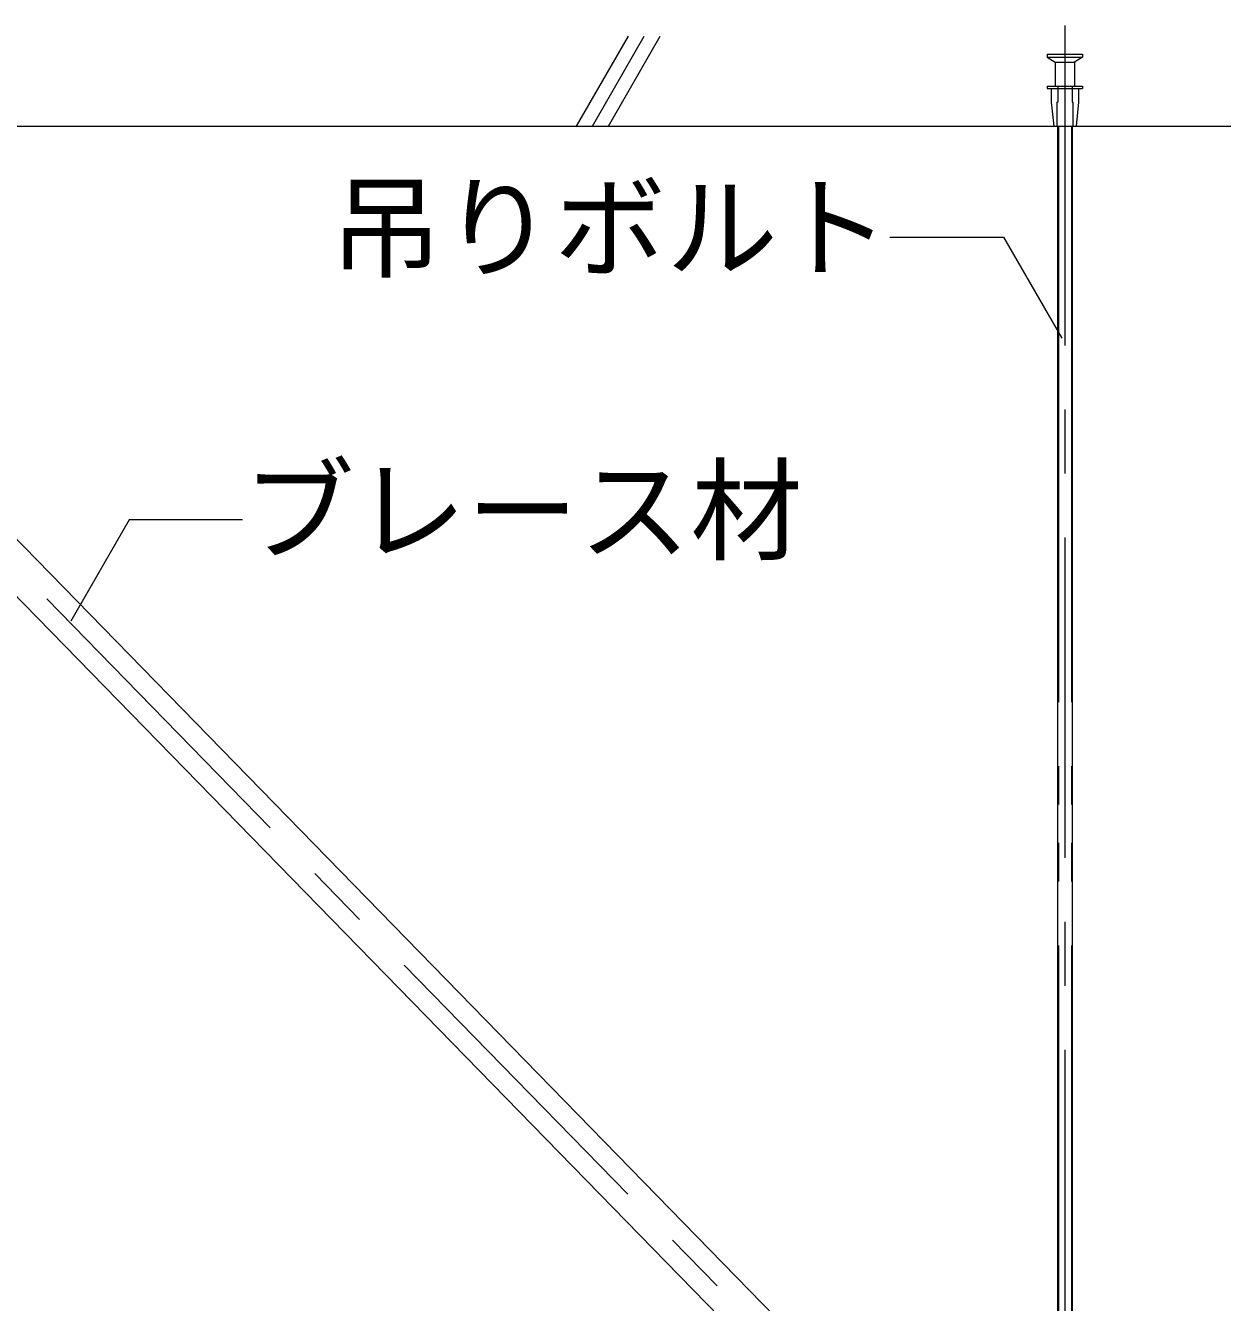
# Model space of a CAD drawing. Units: millimetres, scale not verified. Extents: x -7800 to 7800, y -5387 to 5300.
# Drawn here: x -3898 to -3150, y -3130 to -2332 of the extents above; entities that cross this region are included whole.
import ezdxf
from ezdxf.enums import TextEntityAlignment as Align

# ---------------------------------------------------------------- set-up
doc = ezdxf.new("R2010")
doc.units = ezdxf.units.MM
doc.header["$LTSCALE"] = 40
for name, pattern in [('CHAIN1', [8, 5, -1, 1, -1]), ('DASHED1', [1.8, 1.2, -0.6]), ('DOUBLE_CHAIN2', [12.8, 9, -1, 0.6, -0.6, 0.6, -1])]:
    doc.linetypes.add(name, pattern=pattern)
for name, color, linetype, lineweight in [('7-0_中心線', 4, 'CHAIN1', 9), ('7-1_吊り材', 7, 'DASHED1', 18), ('7-4_ブレース・補強材', 4, 'Continuous', 9), ('7-6_文字', 7, 'Continuous', 18), ('7-9_躯体他', 4, 'Continuous', 9)]:
    doc.layers.add(name, color=color, linetype=linetype, lineweight=lineweight)
doc.styles.add('ＭＳ ゴシック', font='')
doc.styles.get('ＭＳ ゴシック').set_extended_font_data('MS Gothic')

msp = doc.modelspace()

# ---------------------------------------------------------------- linework, layer by layer
at = {"layer": '7-0_中心線'}
for p, q in [((-3248.34, -2331.65), (-3248.34, -3824.5)), ((-4108.4, -2460.89), (-2813.55, -3787.09))]:
    msp.add_line(p, q, dxfattribs=at)
at = {"layer": '7-1_吊り材', "linetype": 'Continuous'}
for p, q in [((-3252.84, -3730.14), (-3252.84, -2394.44)), ((-3243.84, -2394.44), (-3243.84, -3730.14))]:
    msp.add_line(p, q, dxfattribs=at)
at = {"layer": '7-1_吊り材', "linetype": 'DOUBLE_CHAIN2'}
for p, q in [((-3252.39, -2394.44), (-3252.39, -3730.14)), ((-3244.29, -2394.44), (-3244.29, -3730.14))]:
    msp.add_line(p, q, dxfattribs=at)
at = {"layer": '7-4_ブレース・補強材'}
for p, q in [((-4112.8, -2474.28), (-3252.84, -3355.05)), ((-4057.54, -2495.09), (-3252.84, -3319.27))]:
    msp.add_line(p, q, dxfattribs=at)
at = {"layer": '7-6_文字'}
for p, q in [((-3833.32, -2640.59), (-3869.81, -2703.79)), ((-3762.39, -2640.59), (-3833.32, -2640.59))]:
    msp.add_line(p, q, dxfattribs=at)
msp.add_lwpolyline([(-3357.71, -2463.89), (-3286.78, -2463.89), (-3250.29, -2527.09)], dxfattribs=at)
at = {"layer": '7-9_躯体他'}
for p, q in [((-3553.71, -2394.44), (-3521.26, -2338.24)), ((-3543.71, -2394.44), (-3511.26, -2338.24)), ((-3533.71, -2394.44), (-3501.26, -2338.24)), ((-3259.34, -2349.44), (-3237.34, -2349.44)), ((-3259.34, -2351.44), (-3237.34, -2351.44)), ((-3254.34, -2354.44), (-3254.34, -2369.44)), ((-3254.34, -2354.44), (-3242.34, -2354.44)), ((-3242.34, -2354.44), (-3242.34, -2369.44)), ((-3259.34, -2369.44), (-3259.34, -2370.94)), ((-3259.34, -2369.44), (-3237.34, -2369.44)), ((-3237.34, -2369.44), (-3237.34, -2370.94)), ((-3259.34, -2370.94), (-3237.34, -2370.94)), ((-3256.84, -2370.94), (-3256.84, -2379.44)), ((-3239.84, -2370.94), (-3239.84, -2379.44)), ((-3256.84, -2379.44), (-3255.34, -2394.44)), ((-3239.84, -2379.44), (-3241.34, -2394.44)), ((-4442.12, -2394.44), (-2158.81, -2394.44)), ((-3255.34, -2394.44), (-3241.34, -2394.44))]:
    msp.add_line(p, q, dxfattribs=at)
at = {"layer": '7-9_躯体他', "linetype": 'DASHED1'}
for p, q in [((-3252.84, -2369.44), (-3252.84, -2379.44)), ((-3243.84, -2369.44), (-3243.84, -2379.44)), ((-3253.34, -2379.44), (-3253.34, -2394.44)), ((-3253.34, -2379.44), (-3252.84, -2379.44)), ((-3243.34, -2379.44), (-3243.84, -2379.44)), ((-3243.34, -2379.44), (-3243.34, -2394.44))]:
    msp.add_line(p, q, dxfattribs=at)
at = {"layer": '7-9_躯体他'}
for points in [[(-3259.34, -2349.44), (-3259.34, -2351.44), (-3254.34, -2354.44)], [(-3237.34, -2349.44), (-3237.34, -2351.44), (-3242.34, -2354.44)]]:
    msp.add_lwpolyline(points, dxfattribs=at)

# ---------------------------------------------------------------- texts
at = {"layer": '7-6_文字', "style": 'ＭＳ ゴシック'}
for s, p in [('吊りボルト', (-3707.71, -2498.89)), ('ブレース材', (-3762.39, -2675.59))]:
    msp.add_text(s, height=51.32, dxfattribs=at).set_placement(p, align=Align.BOTTOM_LEFT)

doc.saveas('drawing.dxf')
